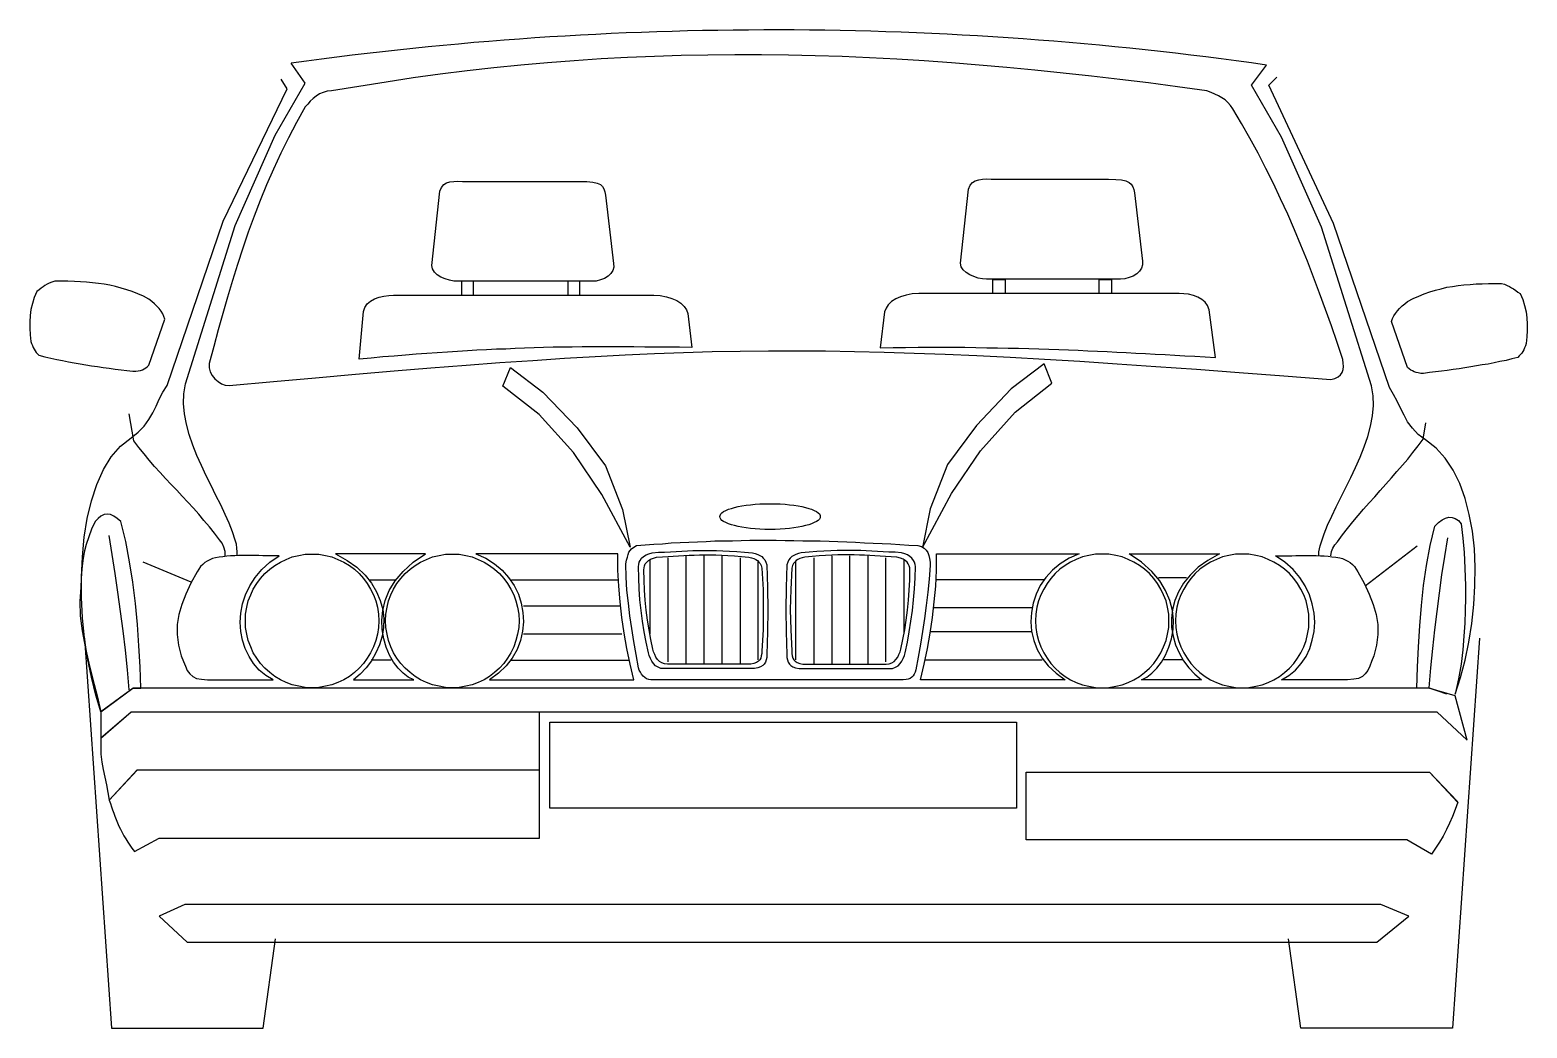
# Model space of a CAD drawing. Extents: x 4574 to 6702, y 28671 to 30089.
import ezdxf

# ---------------------------------------------------------------- set-up
doc = ezdxf.new("R2010")
doc.units = 0
doc.header["$LTSCALE"] = 100
doc.header["$MEASUREMENT"] = 0
doc.layers.add('LX-CAR', color=6, linetype='CONTINUOUS')

msp = doc.modelspace()

# ---------------------------------------------------------------- linework, layer by layer
at = {"layer": 'LX-CAR'}
for points in [[(4828.8, 29615.5), (4828.8, 29609.3), (4830.1, 29603.5), (4832.9, 29598.4), (4836.7, 29593.5), (4841.5, 29589.8), (4846.6, 29586.7), (4851.8, 29584.9), (4857.3, 29584.3), (4920.2, 29590.1), (4980, 29595.3), (5037, 29600.4), (5091.6, 29604.9), (5143.9, 29609.3), (5194, 29613.1), (5242.1, 29616.9), (5288.9, 29620), (5333.9, 29623.1), (5377.5, 29625.5), (5420.1, 29627.9), (5461.7, 29629.6), (5503, 29631), (5543.5, 29632.4), (5583.7, 29633.1), (5623.9, 29633.4), (5664.1, 29633.7), (5705, 29633.4), (5746.2, 29632.7), (5788.2, 29631.7), (5830.8, 29630.3), (5874.8, 29628.9), (5920.1, 29626.9), (5967.2, 29624.5), (6016, 29621.7), (6066.5, 29618.6), (6119.4, 29615.2), (6174.4, 29611.4), (6232.1, 29607.3), (6292.6, 29602.8), (6356.2, 29598), (6422.9, 29592.9), (6428.7, 29594.2), (6433.2, 29596.6), (6436.6, 29599.4), (6439, 29602.8), (6440.4, 29606.9), (6441.1, 29611.4), (6440.7, 29616.2), (6440, 29621.4), (6432.1, 29645.4), (6423.9, 29668.8), (6415.6, 29692.2), (6407, 29715.5), (6398.5, 29738.2), (6389.9, 29760.9), (6380.6, 29783.6), (6371.3, 29805.6), (6361.7, 29827.9), (6351.7, 29849.5), (6341.4, 29871.2), (6330.8, 29892.8), (6319.8, 29914.2), (6308.1, 29935.5), (6296, 29956.4), (6283.7, 29977.4), (6280.3, 29982.2), (6276.5, 29986.3), (6272.7, 29990.1), (6268.2, 29993.2), (6263.4, 29995.9), (6258.2, 29998.3), (6252.8, 30000.7), (6246.6, 30002.8), (6205, 30008.7), (6164.1, 30014.1), (6123.2, 30019), (6082.7, 30023.8), (6042.5, 30028.2), (6002.2, 30032.4), (5962.7, 30036.1), (5923.2, 30039.6), (5884, 30042.7), (5844.9, 30045.4), (5806, 30047.8), (5767.2, 30049.9), (5728.7, 30051.6), (5690.2, 30052.6), (5652.1, 30053.7), (5614, 30054), (5575.8, 30054), (5537.7, 30053.7), (5499.5, 30053), (5461.7, 30051.9), (5423.6, 30050.2), (5385.8, 30048.2), (5347.6, 30045.8), (5309.8, 30042.7), (5271.7, 30039.6), (5233.6, 30035.8), (5195.4, 30031.3), (5157.3, 30026.5), (5118.8, 30021.4), (5080.3, 30015.5), (5041.5, 30009.3), (5002.6, 30002.8), (4996.5, 30002.5), (4990.9, 30000.7), (4985.5, 29998.7), (4981, 29995.6), (4976.5, 29992.2), (4972.4, 29988.4), (4969, 29984.2), (4965.5, 29980.1), (4953.2, 29958.1), (4941.5, 29936.1), (4930.5, 29914.2), (4920.2, 29891.8), (4910.5, 29869.5), (4901.3, 29847.1), (4892.7, 29824.8), (4884.4, 29802.1), (4876.5, 29779.4), (4869, 29756.4), (4862.1, 29733.4), (4854.9, 29710), (4848.3, 29686.7), (4841.8, 29663.3), (4835.3, 29639.6), (4828.8, 29615.5)], [(4868.6, 29342), (4868.6, 29347.8), (4868.3, 29353.3), (4867.6, 29358.8), (4865.9, 29364.7), (4862.1, 29376.4), (4857.3, 29388.4), (4851.8, 29401.1), (4845.2, 29414.5), (4838.4, 29427.9), (4831.5, 29442), (4824.6, 29456.1), (4817.8, 29470.5), (4811.2, 29485), (4805.4, 29499.7), (4800.6, 29514.5), (4796.5, 29529.3), (4793.7, 29544.1), (4792.3, 29558.5), (4793, 29572.6), (4795.1, 29586.7), (4865.9, 29811.8), (4922.6, 29939.9), (4965.2, 30013.8), (4945.6, 30042.3)], [(6406, 29342.4), (6406, 29347.8), (6406.7, 29352), (6407.7, 29356.4), (6409.8, 29361.9), (6413.6, 29373.6), (6418.4, 29385.6), (6424.2, 29398.4), (6430.4, 29411.8), (6437.3, 29425.2), (6444.5, 29439.2), (6451.4, 29453.3), (6458.2, 29467.8), (6464.8, 29482.2), (6470.6, 29497), (6475.4, 29511.8), (6479.5, 29526.5), (6482.3, 29541.3), (6483.7, 29555.7), (6483, 29569.8), (6480.9, 29583.9), (6409.8, 29809), (6352.8, 29937.2), (6310.1, 30011), (6331.8, 30039.6)], [(4675.1, 29120.4), (4720.5, 29154.4), (4731.9, 29154.4), (4730.8, 29184.3), (4729.1, 29214.5), (4727, 29244.8), (4724, 29274.7), (4720.5, 29304.6), (4715.7, 29333.7), (4710.2, 29362.6), (4703.3, 29390.8), (4698.2, 29395.3), (4693.4, 29398.7), (4688.5, 29400.8), (4684.1, 29401.4), (4679.6, 29400.8), (4675.1, 29398.7), (4671, 29395.3), (4666.9, 29390.8), (4661.7, 29380.1), (4657.6, 29369.2), (4654.2, 29358.1), (4651.4, 29347.2), (4649.4, 29335.5), (4647.7, 29323.1), (4647, 29310.4), (4646.6, 29297), (4644.9, 29277.7), (4645.6, 29257.1), (4648.3, 29235.5), (4652.5, 29212.8), (4657.6, 29189.8), (4663.5, 29166.4), (4669.7, 29143.1), (4675.1, 29120.4), (4667.6, 29144.4), (4661.4, 29169.9), (4655.9, 29197), (4651.8, 29225.2), (4649, 29254), (4647.3, 29283.2), (4647.3, 29312.1), (4648.7, 29341), (4651.4, 29368.8), (4655.6, 29395.3), (4661.4, 29420.4), (4669.3, 29443.7), (4678.6, 29464.7), (4689.6, 29482.9), (4702.6, 29498), (4717.8, 29510), (4728.1, 29517.9), (4736.3, 29526.5), (4743.2, 29535.8), (4748.7, 29545.4), (4753.5, 29555), (4758, 29565), (4763.1, 29574.6), (4769, 29584.3), (4848.7, 29817.6), (4939.7, 30005.6), (4931.2, 30019.6)], [(6588.1, 29145.5), (6562, 29154.7), (6545.2, 29154), (6546.2, 29183.9), (6547.6, 29213.1), (6549.3, 29242.7), (6551.7, 29271.6), (6554.8, 29300.1), (6558.9, 29328.6), (6564.1, 29356.8), (6571, 29384.6), (6576.1, 29389.4), (6581.3, 29393.2), (6586.1, 29395.6), (6590.9, 29397), (6595.4, 29396.6), (6599.8, 29395.3), (6604.3, 29392.2), (6608.4, 29387.7), (6610.5, 29367.1), (6612.5, 29346.8), (6613.6, 29324.8), (6614.3, 29299.4), (6614.3, 29282.2), (6613.9, 29264.7), (6613.6, 29246.5), (6612.2, 29227.9), (6610.5, 29208.7), (6608.1, 29188.4), (6604.6, 29167.5), (6599.8, 29145.5), (6607.4, 29169.2), (6613.9, 29193.9), (6619.1, 29219.7), (6623.2, 29246.1), (6626.3, 29272.9), (6627.7, 29299.4), (6628, 29325.9), (6627, 29352), (6624.2, 29377.1), (6619.8, 29401.1), (6613.9, 29423.8), (6606.4, 29445.1), (6597.1, 29464), (6585.7, 29480.8), (6572.7, 29495.3), (6557.6, 29506.9), (6547.2, 29514.8), (6539, 29523.4), (6532.1, 29532.7), (6527, 29542.3), (6521.8, 29552), (6517.3, 29561.9), (6512.2, 29571.5), (6506.4, 29581.2), (6426.6, 29814.5), (6334.9, 30011), (6346.2, 30022.4)], [(5182, 29732.4), (5176.5, 29732.7), (5170.3, 29733.7), (5164.1, 29735.8), (5158.3, 29738.2), (5153.1, 29741.6), (5149, 29745.4), (5146.3, 29749.9), (5145.2, 29755), (5156.6, 29860.2), (5159, 29865.7), (5162.4, 29869.8), (5166.2, 29872.2), (5171, 29873.6), (5176.5, 29874.3), (5182.4, 29874.6), (5188.9, 29874.3), (5196.1, 29874.3), (5355.5, 29874.3), (5365.8, 29873.9), (5374.1, 29873.3), (5380.3, 29871.9), (5384.8, 29869.8), (5387.8, 29867.1), (5389.9, 29863.6), (5391.3, 29859.5), (5392.3, 29854.7), (5403.7, 29757.8), (5404, 29752.6), (5402.6, 29747.8), (5399.5, 29743.4), (5395.7, 29739.6), (5390.6, 29736.5), (5385.1, 29734.4), (5378.9, 29732.7), (5372.4, 29732.4), (5182, 29732.4)], [(5933.5, 29735.5), (5928, 29735.8), (5921.8, 29736.8), (5915.6, 29738.9), (5909.8, 29741.3), (5904.7, 29744.7), (5900.5, 29748.5), (5897.8, 29753), (5896.8, 29758.1), (5908.1, 29863.3), (5910.5, 29868.8), (5913.9, 29872.9), (5917.7, 29875.3), (5922.5, 29876.7), (5928, 29877.4), (5933.9, 29877.7), (5940.4, 29877.4), (5947.6, 29877.4), (6107.1, 29877.4), (6117.4, 29877), (6125.6, 29876.4), (6131.8, 29875), (6136.3, 29872.9), (6139.4, 29870.2), (6141.4, 29866.7), (6142.8, 29862.6), (6143.8, 29857.8), (6155.2, 29760.9), (6155.5, 29755.7), (6154.1, 29750.9), (6151, 29746.5), (6147.3, 29742.7), (6142.1, 29739.6), (6136.6, 29737.5), (6130.4, 29735.8), (6123.9, 29735.5), (5933.5, 29735.5)], [(4586.8, 29627.2), (4595.4, 29625.2), (4603.7, 29623.1), (4612.3, 29621.4), (4620.5, 29619.7), (4628.8, 29617.9), (4637, 29616.6), (4645.3, 29615.2), (4653.5, 29613.8), (4661.7, 29612.4), (4670, 29611.1), (4678.2, 29610), (4686.8, 29608.7), (4695.1, 29607.6), (4703.7, 29606.6), (4711.9, 29605.6), (4720.5, 29604.5), (4724.6, 29604.5), (4728.1, 29605.2), (4731.2, 29605.6), (4733.9, 29606.6), (4736.3, 29608), (4738.7, 29609.3), (4741.1, 29611.1), (4743.2, 29613.1), (4765.9, 29678.4), (4764.5, 29682.5), (4762.8, 29686.3), (4760.4, 29689.8), (4757.6, 29693.5), (4754.5, 29697), (4751.1, 29700.4), (4747.3, 29703.5), (4743.2, 29706.9), (4735.3, 29711.1), (4727.4, 29714.5), (4719.5, 29717.6), (4711.6, 29720.3), (4703.7, 29722.7), (4695.8, 29724.8), (4687.5, 29726.9), (4679.6, 29728.2), (4671.4, 29729.3), (4663.1, 29730.3), (4654.5, 29731), (4646, 29731.7), (4637.3, 29732), (4628.1, 29732.4), (4619.1, 29732.4), (4609.5, 29732.4), (4605.4, 29731.3), (4601.6, 29729.6), (4598.5, 29728.2), (4595.4, 29726.2), (4592.7, 29724.5), (4589.9, 29722.4), (4587.2, 29720), (4584.1, 29717.9), (4580.3, 29709.3), (4577.6, 29700.8), (4575.5, 29692.2), (4574.5, 29683.6), (4574.1, 29674.6), (4574.1, 29665.7), (4574.5, 29656.4), (4575.5, 29646.8), (4576.5, 29643.7), (4577.6, 29641), (4578.9, 29638.2), (4580.3, 29635.8), (4581.7, 29633.4), (4583.1, 29631.3), (4584.8, 29629.3), (4586.8, 29627.2)], [(5187.5, 29732.4), (5187.5, 29712.4), (5204.7, 29712.4), (5204.7, 29732.4), (5187.5, 29732.4)], [(5338.4, 29732.4), (5338.4, 29712.4), (5355.5, 29712.4), (5355.5, 29732.4), (5338.4, 29732.4)], [(5960.3, 29735.1), (5960.3, 29715.2), (5942.8, 29715.2), (5942.8, 29735.1), (5960.3, 29735.1)], [(6111.2, 29735.1), (6111.2, 29715.2), (6093.7, 29715.2), (6093.7, 29735.1), (6111.2, 29735.1)], [(6688.8, 29624.1), (6680.2, 29622.1), (6672, 29620), (6663.4, 29618.3), (6655.2, 29616.6), (6646.6, 29614.8), (6638.3, 29613.5), (6630.1, 29612.1), (6621.8, 29610.7), (6613.6, 29609.3), (6605.3, 29608), (6597.1, 29606.9), (6588.5, 29605.6), (6580.2, 29604.5), (6571.6, 29603.5), (6563.4, 29602.5), (6554.8, 29601.4), (6550.7, 29601.4), (6547.2, 29602.1), (6544.2, 29602.5), (6541.4, 29603.5), (6539, 29604.9), (6536.6, 29606.2), (6534.2, 29608), (6532.1, 29610), (6509.4, 29675.3), (6510.8, 29679.5), (6512.5, 29683.2), (6515, 29686.7), (6517.7, 29690.4), (6520.8, 29693.9), (6524.2, 29697.3), (6528, 29700.4), (6532.1, 29703.8), (6540, 29708), (6547.9, 29711.4), (6555.8, 29714.5), (6563.7, 29717.2), (6571.6, 29719.7), (6579.6, 29721.7), (6587.8, 29723.8), (6595.7, 29725.1), (6604, 29726.2), (6612.2, 29727.2), (6620.8, 29727.9), (6629.4, 29728.6), (6638, 29728.9), (6647.2, 29729.3), (6656.2, 29729.3), (6665.8, 29729.3), (6669.9, 29728.2), (6673.7, 29726.5), (6676.8, 29725.1), (6679.9, 29723.1), (6682.6, 29721.4), (6685.7, 29719.3), (6688.8, 29716.9), (6691.9, 29714.8), (6695.7, 29706.3), (6698.4, 29697.7), (6700.5, 29689.1), (6701.5, 29680.5), (6701.9, 29671.5), (6701.9, 29662.6), (6701.5, 29653.3), (6700.5, 29643.7), (6699.5, 29640.6), (6698.4, 29637.9), (6697.1, 29635.1), (6695.7, 29632.7), (6694.3, 29630.3), (6692.6, 29628.3), (6690.9, 29626.2), (6688.8, 29624.1)], [(5042.1, 29621.7), (5048, 29689.4), (5050.1, 29695.3), (5053.5, 29700.4), (5058.3, 29704.2), (5063.8, 29707.3), (5070.3, 29709.7), (5077.2, 29711.4), (5084.1, 29712.1), (5090.6, 29712.4), (5460.7, 29712.4), (5470, 29712.1), (5478.6, 29710.4), (5486.5, 29708), (5493.3, 29704.9), (5499.2, 29701.1), (5504, 29696.6), (5507.1, 29691.8), (5509.1, 29686.7), (5514.6, 29638.2), (5497.1, 29638.6), (5480.3, 29638.6), (5464.1, 29638.9), (5448, 29638.9), (5432.2, 29639.2), (5417.1, 29639.2), (5402.3, 29639.2), (5387.5, 29639.2), (5373.1, 29639.2), (5359, 29639.2), (5344.9, 29638.9), (5331.1, 29638.6), (5317.7, 29638.6), (5304, 29638.2), (5290.6, 29637.9), (5277.2, 29637.2), (5263.8, 29636.8), (5250.4, 29636.1), (5237, 29635.8), (5223.2, 29635.1), (5209.5, 29634.4), (5195.8, 29633.4), (5181.7, 29632.7), (5167.6, 29631.7), (5153.1, 29630.7), (5138.4, 29629.6), (5123.2, 29628.6), (5107.8, 29627.2), (5092, 29625.8), (5075.8, 29624.8), (5059.3, 29623.1), (5042.1, 29621.7)], [(6258.9, 29624.1), (6250, 29691.8), (6247.9, 29697.7), (6244.5, 29702.8), (6239.7, 29706.6), (6234.2, 29709.7), (6227.7, 29712.1), (6220.8, 29713.8), (6213.9, 29714.5), (6207.4, 29714.8), (5837.3, 29714.8), (5828, 29714.5), (5819.4, 29712.8), (5811.5, 29710.4), (5804.7, 29707.3), (5798.8, 29703.5), (5794, 29699), (5790.9, 29694.2), (5788.8, 29689.1), (5782.3, 29637.9), (5800.9, 29638.2), (5818.7, 29638.2), (5836.3, 29638.6), (5853.5, 29638.6), (5870.3, 29638.6), (5886.8, 29638.6), (5902.9, 29638.6), (5918.7, 29638.2), (5934.2, 29637.9), (5949.3, 29637.9), (5964.5, 29637.5), (5979.2, 29637.2), (5993.7, 29636.8), (6008.1, 29636.5), (6022.2, 29635.8), (6036.3, 29635.5), (6050, 29634.8), (6064.1, 29634.4), (6077.8, 29633.7), (6091.2, 29633.1), (6105, 29632.4), (6118.7, 29631.7), (6132.1, 29631), (6145.9, 29630.3), (6159.6, 29629.6), (6173.4, 29628.9), (6187.5, 29628.3), (6201.2, 29627.2), (6215.6, 29626.5), (6229.7, 29625.8), (6244.2, 29624.8), (6258.9, 29624.1)], [(5257.3, 29610), (5303.3, 29575), (5351.8, 29524.1), (5392.3, 29470.2), (5416.4, 29408), (5427, 29354.4), (5386.8, 29429.6), (5346.6, 29489.1), (5297.8, 29543), (5246.3, 29583.2), (5257.3, 29610)], [(6015.7, 29615.2), (5968.9, 29579.5), (5919.4, 29527.2), (5878.2, 29472.2), (5853.5, 29409), (5842.5, 29354), (5883.7, 29431), (5924.9, 29491.5), (5974.4, 29546.5), (6026.3, 29587.7), (6015.7, 29615.2)], [(4851.8, 29342), (4851.4, 29348.5), (4849.7, 29354.7), (4847.3, 29360.2), (4843.5, 29365), (4836.3, 29374.6), (4829.1, 29383.6), (4821.5, 29392.5), (4814, 29401.4), (4806.4, 29410), (4798.5, 29418.6), (4790.6, 29426.9), (4782.7, 29435.5), (4774.8, 29443.7), (4766.9, 29452), (4759, 29460.6), (4751.1, 29469.1), (4743.5, 29478.1), (4736.3, 29487), (4728.8, 29496), (4721.9, 29505.6), (4715, 29544.1)], [(6423.2, 29342.4), (6423.9, 29348.2), (6425.9, 29353.3), (6428.7, 29357.8), (6432.5, 29362.3), (6439.7, 29371.9), (6446.9, 29381.2), (6454.5, 29390.5), (6462, 29399.4), (6469.6, 29408.3), (6477.5, 29417.3), (6485.4, 29426.2), (6493.3, 29435.1), (6501.2, 29444.1), (6509.1, 29453), (6517, 29461.9), (6524.9, 29470.9), (6532.5, 29479.8), (6539.7, 29489.1), (6547.2, 29498.4), (6554.1, 29508), (6558.2, 29531.3)], [(5626, 29416.2), (5633.2, 29416.2), (5640.4, 29415.9), (5647.3, 29415.5), (5653.8, 29414.9), (5660, 29414.2), (5665.8, 29413.1), (5671.3, 29412.1), (5676.5, 29410.7), (5680.9, 29409.7), (5685.1, 29408.3), (5688.9, 29406.6), (5692, 29405.2), (5694.3, 29403.5), (5696.1, 29401.8), (5697.1, 29399.7), (5697.4, 29398), (5697.1, 29396.3), (5696.1, 29394.2), (5694.3, 29392.5), (5692, 29390.8), (5688.9, 29389.4), (5685.1, 29387.7), (5680.9, 29386.3), (5676.5, 29385.3), (5671.3, 29383.9), (5665.8, 29382.9), (5660, 29381.9), (5653.8, 29381.2), (5647.3, 29380.5), (5640.4, 29380.1), (5633.2, 29379.8), (5626, 29379.8), (5618.8, 29379.8), (5611.6, 29380.1), (5604.7, 29380.5), (5598.2, 29381.2), (5592, 29381.9), (5586.1, 29382.9), (5580.6, 29383.9), (5575.5, 29385.3), (5571, 29386.3), (5566.9, 29387.7), (5563.1, 29389.4), (5560, 29390.8), (5557.6, 29392.5), (5555.9, 29394.2), (5554.9, 29396.3), (5554.5, 29398), (5554.9, 29399.7), (5555.9, 29401.8), (5557.6, 29403.5), (5560, 29405.2), (5563.1, 29406.6), (5566.9, 29408.3), (5571, 29409.7), (5575.5, 29410.7), (5580.6, 29412.1), (5586.1, 29413.1), (5592, 29414.2), (5598.2, 29414.9), (5604.7, 29415.5), (5611.6, 29415.9), (5618.8, 29416.2), (5626, 29416.2)], [(4715, 29151.6), (4712.6, 29180.2), (4709.9, 29208.3), (4706.8, 29235.8), (4703, 29263.3), (4699.2, 29290.5), (4695.1, 29317.3), (4691, 29344.1), (4686.8, 29370.9)], [(5421.2, 29331), (5422.2, 29336.2), (5423.2, 29340.3), (5424.3, 29344.1), (5425.3, 29347.2), (5427, 29349.9), (5429.1, 29352.3), (5432.2, 29354.7), (5436, 29356.8), (5448.3, 29357.8), (5460.7, 29358.8), (5473.1, 29359.5), (5485.4, 29360.6), (5498.1, 29361.2), (5510.5, 29361.6), (5522.9, 29362.3), (5535.3, 29362.6), (5547.6, 29363.3), (5560, 29363.7), (5572.4, 29363.7), (5585.1, 29364), (5597.5, 29364.3), (5609.8, 29364.3), (5622.2, 29364.3), (5634.9, 29364.3), (5647.3, 29364), (5659.7, 29364), (5672.4, 29363.7), (5684.7, 29363.7), (5697.4, 29363.3), (5709.8, 29363), (5722.2, 29362.6), (5734.9, 29361.9), (5747.6, 29361.6), (5760, 29360.9), (5772.7, 29360.2), (5785.4, 29359.9), (5797.8, 29359.2), (5810.5, 29358.1), (5823.2, 29357.5), (5835.9, 29356.8), (5841.1, 29355.4), (5844.9, 29353), (5848, 29350.2), (5850.4, 29346.8), (5851.7, 29342.7), (5852.8, 29338.2), (5853.5, 29333.4), (5853.5, 29328.3), (5852.1, 29309), (5850.4, 29290.5), (5848, 29271.6), (5845.6, 29253.3), (5842.8, 29234.8), (5839.7, 29216.6), (5836.3, 29198.4), (5833.2, 29180.2), (5832.2, 29177.1), (5830.8, 29174.3), (5829.4, 29171.9), (5827.3, 29169.9), (5825.3, 29168.1), (5822.5, 29167.1), (5819.4, 29166.4), (5815.3, 29166.1), (5456.6, 29166.1), (5453.5, 29166.4), (5450.4, 29167.5), (5448, 29169.2), (5445.6, 29171.2), (5443.5, 29174), (5441.8, 29176.7), (5440.1, 29179.8), (5439, 29182.9), (5435.6, 29201.8), (5432.5, 29220.4), (5429.4, 29238.9), (5426.7, 29257.1), (5424.6, 29275), (5422.6, 29293.5), (5421.5, 29312.1), (5421.2, 29331)], [(6562.7, 29154.7), (6565.1, 29182.9), (6567.9, 29210.4), (6570.6, 29237.2), (6574.1, 29263.3), (6577.5, 29289.1), (6580.9, 29315.2), (6585, 29341.3), (6589.2, 29367.8)], [(4928.4, 29342), (4922.6, 29342), (4916.7, 29342), (4910.9, 29342.4), (4905, 29342.4), (4899.2, 29342.7), (4893.4, 29342.7), (4887.9, 29342.7), (4882, 29342.7), (4876.2, 29342.7), (4870.7, 29342.7), (4865.2, 29342.4), (4859.3, 29342), (4853.8, 29341.7), (4848.3, 29341), (4843.2, 29340.3), (4837.7, 29339.3), (4833.6, 29338.2), (4829.8, 29336.5), (4826, 29334.8), (4822.9, 29332.7), (4819.8, 29330), (4816.7, 29326.9), (4814.3, 29323.4), (4811.9, 29319.7), (4803, 29303.2), (4795.8, 29287.7), (4789.9, 29272.9), (4785.8, 29258.8), (4783.4, 29244.8), (4783.4, 29230.3), (4785.1, 29215.5), (4789.2, 29200.1), (4792.3, 29192.2), (4795.1, 29185.3), (4797.8, 29179.5), (4801.3, 29174.7), (4805.4, 29170.9), (4810.9, 29168.1), (4817.8, 29166.8), (4826.4, 29166.1), (4919.8, 29166.1), (4909.2, 29172.3), (4899.9, 29179.8), (4892, 29189.1), (4885.5, 29199.4), (4880, 29210.4), (4876.2, 29222.4), (4873.8, 29234.8), (4873.1, 29247.8), (4873.8, 29260.9), (4876.2, 29274), (4880.7, 29287), (4886.5, 29299.4), (4894.1, 29311.4), (4903.7, 29322.8), (4915, 29333.1), (4928.4, 29342)], [(4975.1, 29344.7), (4984.8, 29344.4), (4994, 29342.7), (5003.3, 29340.6), (5011.9, 29337.2), (5020.2, 29333.4), (5028.1, 29328.6), (5035.3, 29323.1), (5042.1, 29316.9), (5048.3, 29310), (5053.5, 29302.8), (5058.3, 29294.9), (5062.4, 29286.7), (5065.5, 29278.1), (5067.9, 29269.1), (5069.6, 29259.5), (5070, 29249.9), (5069.6, 29240.3), (5067.9, 29230.7), (5065.5, 29221.7), (5062.4, 29212.8), (5058.3, 29204.6), (5053.5, 29196.7), (5048.3, 29189.4), (5042.1, 29182.6), (5035.3, 29176.4), (5028.1, 29170.9), (5020.2, 29166.1), (5011.9, 29162.3), (5003.3, 29158.9), (4994, 29156.8), (4984.8, 29155.1), (4975.1, 29154.7), (4965.5, 29155.1), (4956.2, 29156.8), (4947, 29158.9), (4938.4, 29162.3), (4930.1, 29166.1), (4922.2, 29170.9), (4915, 29176.4), (4908.1, 29182.6), (4902, 29189.4), (4896.4, 29196.7), (4891.6, 29204.6), (4887.9, 29212.8), (4884.4, 29221.7), (4882.4, 29230.7), (4880.7, 29240.3), (4880.3, 29249.9), (4880.7, 29259.5), (4882.4, 29269.1), (4884.4, 29278.1), (4887.9, 29286.7), (4891.6, 29294.9), (4896.4, 29302.8), (4902, 29310), (4908.1, 29316.9), (4915, 29323.1), (4922.2, 29328.6), (4930.1, 29333.4), (4938.4, 29337.2), (4947, 29340.6), (4956.2, 29342.7), (4965.5, 29344.4), (4975.1, 29344.7)], [(5136.3, 29345.1), (5008.5, 29345.1), (5025, 29335.8), (5038.7, 29325.9), (5050.4, 29314.9), (5059.7, 29303.5), (5066.9, 29291.2), (5072, 29278.8), (5075.5, 29266.1), (5076.9, 29253.3), (5076.5, 29240.6), (5074.5, 29227.9), (5071, 29215.9), (5065.9, 29204.2), (5059.7, 29193.2), (5052.1, 29183.3), (5043.5, 29174), (5033.9, 29166.1), (5119.5, 29166.1), (5111.9, 29169.9), (5104.7, 29175.3), (5097.5, 29182.6), (5090.9, 29191.2), (5085.1, 29201.1), (5080.3, 29212.5), (5076.9, 29224.5), (5074.5, 29237.5), (5074.1, 29250.9), (5075.5, 29264.7), (5078.9, 29278.8), (5084.8, 29292.9), (5093.3, 29306.6), (5104.7, 29320), (5118.8, 29333.1), (5136.3, 29345.1)], [(5174.4, 29344.7), (5184.1, 29344.4), (5193.4, 29342.7), (5202.6, 29340.6), (5211.2, 29337.2), (5219.5, 29333.4), (5227.4, 29328.6), (5234.6, 29323.1), (5241.5, 29316.9), (5247.6, 29310), (5252.8, 29302.8), (5257.6, 29294.9), (5261.7, 29286.7), (5264.8, 29278.1), (5267.2, 29269.1), (5269, 29259.5), (5269.3, 29249.9), (5269, 29240.3), (5267.2, 29230.7), (5264.8, 29221.7), (5261.7, 29212.8), (5257.6, 29204.6), (5252.8, 29196.7), (5247.6, 29189.4), (5241.5, 29182.6), (5234.6, 29176.4), (5227.4, 29170.9), (5219.5, 29166.1), (5211.2, 29162.3), (5202.6, 29158.9), (5193.4, 29156.8), (5184.1, 29155.1), (5174.4, 29154.7), (5164.8, 29155.1), (5155.6, 29156.8), (5146.3, 29158.9), (5137.7, 29162.3), (5129.4, 29166.1), (5121.5, 29170.9), (5114.3, 29176.4), (5107.4, 29182.6), (5101.3, 29189.4), (5095.8, 29196.7), (5090.9, 29204.6), (5087.2, 29212.8), (5083.7, 29221.7), (5081.7, 29230.7), (5079.9, 29240.3), (5079.6, 29249.9), (5079.9, 29259.5), (5081.7, 29269.1), (5083.7, 29278.1), (5087.2, 29286.7), (5090.9, 29294.9), (5095.8, 29302.8), (5101.3, 29310), (5107.4, 29316.9), (5114.3, 29323.1), (5121.5, 29328.6), (5129.4, 29333.4), (5137.7, 29337.2), (5146.3, 29340.6), (5155.6, 29342.7), (5164.8, 29344.4), (5174.4, 29344.7)], [(5227.4, 29166.1), (5432.2, 29166.1), (5427, 29188.4), (5422.6, 29210.4), (5418.8, 29232.4), (5415.3, 29254.4), (5412.9, 29276.7), (5410.9, 29299), (5409.8, 29321.7), (5409.5, 29345.1), (5207.8, 29345.1), (5221.9, 29338.9), (5234.2, 29331), (5245.2, 29321.7), (5254.5, 29311.4), (5262.1, 29300.1), (5268.3, 29287.7), (5272.4, 29275), (5274.8, 29261.9), (5275.5, 29248.5), (5274.4, 29235.1), (5271.4, 29222.1), (5266.5, 29209), (5259.7, 29197), (5251.1, 29185.7), (5240.1, 29175.3), (5227.4, 29166.1)], [(5439, 29326.9), (5439.4, 29330), (5440.1, 29333.1), (5441.5, 29335.8), (5443.5, 29338.9), (5446.3, 29341.3), (5449.7, 29343.4), (5453.8, 29345.1), (5458.6, 29346.5), (5467.6, 29347.2), (5476.2, 29347.5), (5484.4, 29347.8), (5492.7, 29348.5), (5500.6, 29348.9), (5508.5, 29349.2), (5516.4, 29349.6), (5524.6, 29349.6), (5532.9, 29349.9), (5541.1, 29349.9), (5550, 29349.6), (5559, 29349.2), (5568.6, 29348.9), (5578.9, 29348.2), (5589.6, 29347.5), (5600.9, 29346.5), (5605, 29345.4), (5608.5, 29344.1), (5611.6, 29342.7), (5614.3, 29341.3), (5616.4, 29338.9), (5618.4, 29336.5), (5619.8, 29333.4), (5621.2, 29329.6), (5622.6, 29297), (5622.9, 29265.7), (5622.6, 29234.4), (5621.2, 29201.8), (5621.2, 29197.7), (5620.5, 29194.3), (5619.5, 29191.2), (5617.7, 29188.4), (5615.7, 29186.3), (5612.6, 29184.6), (5608.8, 29182.9), (5604, 29181.9), (5475.8, 29181.9), (5471, 29182.2), (5466.9, 29183.9), (5463.1, 29186), (5460.3, 29189.1), (5457.9, 29192.5), (5455.9, 29196.3), (5454.2, 29200.4), (5453.1, 29204.6), (5450, 29219.7), (5447.3, 29234.4), (5444.9, 29249.6), (5442.8, 29264.7), (5441.1, 29279.8), (5440.1, 29295.3), (5439.4, 29311.1), (5439, 29326.9)], [(5446.6, 29322.4), (5446.9, 29325.2), (5447.6, 29327.9), (5448.7, 29330.7), (5450.7, 29333.1), (5453.1, 29335.5), (5456.2, 29337.5), (5460.3, 29338.9), (5464.8, 29340.3), (5473.1, 29340.6), (5481, 29341.3), (5488.5, 29341.7), (5496.1, 29342.4), (5503.3, 29342.7), (5510.9, 29343), (5518.1, 29343), (5525.6, 29343.4), (5533.2, 29343.4), (5540.8, 29343.4), (5549, 29343.4), (5557.3, 29343), (5566.2, 29342.7), (5575.5, 29342), (5585.4, 29341.3), (5595.7, 29340.3), (5599.5, 29339.3), (5603, 29338.2), (5605.7, 29336.8), (5608.1, 29335.5), (5610.2, 29333.4), (5611.9, 29331.3), (5613.3, 29328.3), (5614.3, 29324.8), (5616, 29294.6), (5616.4, 29266.1), (5616, 29237.2), (5614.3, 29207), (5614.3, 29203.2), (5613.6, 29200.1), (5612.9, 29197), (5611.6, 29194.6), (5609.5, 29192.5), (5606.7, 29190.8), (5603, 29189.4), (5598.5, 29188.4), (5480.3, 29188.4), (5475.8, 29188.8), (5472, 29190.1), (5468.9, 29192.2), (5466.2, 29194.9), (5463.8, 29198.4), (5462.1, 29201.8), (5460.3, 29205.6), (5459.3, 29209.4), (5456.6, 29223.1), (5454.2, 29236.9), (5451.8, 29250.9), (5450, 29265), (5448.7, 29279.1), (5447.6, 29293.2), (5446.9, 29307.6), (5446.6, 29322.4)], [(5506.4, 29342.4), (5506.4, 29188.8)], [(5531.8, 29342.4), (5531.8, 29188.8)], [(5557.6, 29342.4), (5557.6, 29188.8)], [(5832.5, 29326.9), (5832.2, 29330), (5831.5, 29333.1), (5829.7, 29335.8), (5827.7, 29338.9), (5824.9, 29341.3), (5821.5, 29343.4), (5817.4, 29345.1), (5812.6, 29346.5), (5803.6, 29347.2), (5795, 29347.5), (5786.8, 29347.8), (5778.5, 29348.5), (5770.6, 29348.9), (5762.7, 29349.2), (5754.8, 29349.6), (5746.6, 29349.6), (5738.3, 29349.9), (5730.1, 29349.9), (5721.2, 29349.6), (5712.2, 29349.2), (5702.6, 29348.9), (5692.3, 29348.2), (5681.6, 29347.5), (5670.3, 29346.5), (5666.2, 29345.4), (5662.7, 29344.1), (5659.7, 29342.7), (5656.9, 29341.3), (5654.8, 29338.9), (5652.8, 29336.5), (5651.4, 29333.4), (5650, 29329.6), (5648.7, 29297), (5648.3, 29265.7), (5648.7, 29234.4), (5650, 29201.8), (5650, 29197.7), (5650.7, 29194.3), (5651.8, 29191.2), (5653.5, 29188.4), (5655.5, 29186.3), (5658.6, 29184.6), (5662.4, 29182.9), (5667.2, 29181.9), (5795.4, 29181.9), (5800.2, 29182.2), (5804.3, 29183.9), (5808.1, 29186), (5810.8, 29189.1), (5813.2, 29192.5), (5815.3, 29196.3), (5817, 29200.4), (5818.1, 29204.6), (5821.2, 29219.7), (5823.9, 29234.4), (5826.3, 29249.6), (5828.4, 29264.7), (5830.1, 29279.8), (5831.5, 29295.3), (5832.2, 29311.1), (5832.5, 29326.9)], [(5824.9, 29322.4), (5824.6, 29325.2), (5823.9, 29327.9), (5822.5, 29330.7), (5820.8, 29333.1), (5818.1, 29335.5), (5815, 29337.5), (5811.2, 29338.9), (5806.4, 29340.3), (5798.1, 29340.6), (5790.2, 29341.3), (5782.7, 29341.7), (5775.1, 29342.4), (5767.9, 29342.7), (5760.3, 29343), (5753.1, 29343), (5745.6, 29343.4), (5738, 29343.4), (5730.4, 29343.4), (5722.2, 29343.4), (5713.9, 29343), (5705, 29342.7), (5695.7, 29342), (5685.8, 29341.3), (5675.5, 29340.3), (5671.7, 29339.3), (5668.2, 29338.2), (5665.5, 29336.8), (5663.1, 29335.5), (5661, 29333.4), (5659.3, 29331.3), (5657.9, 29328.3), (5656.9, 29324.8), (5655.5, 29294.6), (5654.8, 29266.1), (5655.5, 29237.2), (5656.9, 29207), (5656.9, 29203.2), (5657.6, 29200.1), (5658.3, 29197), (5659.7, 29194.6), (5661.7, 29192.5), (5664.5, 29190.8), (5668.2, 29189.4), (5672.7, 29188.4), (5790.9, 29188.4), (5795.4, 29188.8), (5799.2, 29190.1), (5802.3, 29192.2), (5805, 29194.9), (5807.4, 29198.4), (5809.1, 29201.8), (5810.8, 29205.6), (5811.9, 29209.4), (5814.6, 29223.1), (5817.4, 29236.9), (5819.4, 29250.9), (5821.5, 29265), (5822.9, 29279.1), (5823.9, 29293.2), (5824.6, 29307.6), (5824.9, 29322.4)], [(5713.6, 29342.4), (5713.6, 29188.8)], [(5739, 29342.4), (5739, 29188.8)], [(5764.8, 29342.4), (5764.8, 29188.8)], [(6045.2, 29166.1), (5840, 29166.1), (5845.2, 29188.4), (5849.7, 29210.4), (5853.5, 29232.4), (5856.9, 29254.4), (5859.3, 29276.7), (5861.4, 29299), (5862.4, 29321.7), (5862.7, 29345.1), (6065.1, 29345.1), (6051, 29338.9), (6038.3, 29331), (6027.3, 29321.7), (6018.1, 29311.4), (6010.1, 29300.1), (6004.3, 29287.7), (5999.8, 29275), (5997.4, 29261.9), (5996.7, 29248.5), (5997.8, 29235.1), (6000.9, 29222.1), (6005.7, 29209), (6012.6, 29197), (6021.5, 29185.7), (6032.5, 29175.3), (6045.2, 29166.1)], [(6098.1, 29344.7), (6088.5, 29344.4), (6079.2, 29342.7), (6069.9, 29340.6), (6061.3, 29337.2), (6053.1, 29333.4), (6045.2, 29328.6), (6038, 29323.1), (6031.1, 29316.9), (6024.9, 29310), (6019.8, 29302.8), (6015, 29294.9), (6010.8, 29286.7), (6007.7, 29278.1), (6005.3, 29269.1), (6003.6, 29259.5), (6003.3, 29249.9), (6003.6, 29240.3), (6005.3, 29230.7), (6007.7, 29221.7), (6010.8, 29212.8), (6015, 29204.6), (6019.8, 29196.7), (6024.9, 29189.4), (6031.1, 29182.6), (6038, 29176.4), (6045.2, 29170.9), (6053.1, 29166.1), (6061.3, 29162.3), (6069.9, 29158.9), (6079.2, 29156.8), (6088.5, 29155.1), (6098.1, 29154.7), (6107.7, 29155.1), (6117.4, 29156.8), (6126.3, 29158.9), (6134.9, 29162.3), (6143.1, 29166.1), (6151, 29170.9), (6158.3, 29176.4), (6165.1, 29182.6), (6171.3, 29189.4), (6176.8, 29196.7), (6181.6, 29204.6), (6185.4, 29212.8), (6188.8, 29221.7), (6190.9, 29230.7), (6192.6, 29240.3), (6193, 29249.9), (6192.6, 29259.5), (6190.9, 29269.1), (6188.8, 29278.1), (6185.4, 29286.7), (6181.6, 29294.9), (6176.8, 29302.8), (6171.3, 29310), (6165.1, 29316.9), (6158.3, 29323.1), (6151, 29328.6), (6143.1, 29333.4), (6134.9, 29337.2), (6126.3, 29340.6), (6117.4, 29342.7), (6107.7, 29344.4), (6098.1, 29344.7)], [(6136.6, 29345.1), (6264.8, 29345.1), (6248.3, 29335.8), (6234.5, 29325.9), (6222.9, 29314.9), (6213.6, 29303.5), (6206.4, 29291.2), (6201.2, 29278.8), (6197.8, 29266.1), (6196.4, 29253.3), (6196.7, 29240.6), (6198.8, 29227.9), (6202.2, 29215.9), (6207.4, 29204.2), (6213.6, 29193.2), (6221.1, 29183.3), (6229.7, 29174), (6239.4, 29166.1), (6153.8, 29166.1), (6161.4, 29169.9), (6168.6, 29175.3), (6175.8, 29182.6), (6182.3, 29191.2), (6188.2, 29201.1), (6193, 29212.5), (6196.4, 29224.5), (6198.8, 29237.5), (6199.2, 29250.9), (6197.8, 29264.7), (6194, 29278.8), (6188.2, 29292.9), (6179.9, 29306.6), (6168.6, 29320), (6154.1, 29333.1), (6136.6, 29345.1)], [(6297.1, 29344.7), (6287.5, 29344.4), (6278.2, 29342.7), (6268.9, 29340.6), (6260.3, 29337.2), (6252.1, 29333.4), (6244.2, 29328.6), (6237, 29323.1), (6230.1, 29316.9), (6223.9, 29310), (6218.7, 29302.8), (6213.9, 29294.9), (6209.8, 29286.7), (6206.7, 29278.1), (6204.3, 29269.1), (6202.6, 29259.5), (6202.2, 29249.9), (6202.6, 29240.3), (6204.3, 29230.7), (6206.7, 29221.7), (6209.8, 29212.8), (6213.9, 29204.6), (6218.7, 29196.7), (6223.9, 29189.4), (6230.1, 29182.6), (6237, 29176.4), (6244.2, 29170.9), (6252.1, 29166.1), (6260.3, 29162.3), (6268.9, 29158.9), (6278.2, 29156.8), (6287.5, 29155.1), (6297.1, 29154.7), (6306.7, 29155.1), (6316.3, 29156.8), (6325.3, 29158.9), (6333.8, 29162.3), (6342.1, 29166.1), (6350, 29170.9), (6357.2, 29176.4), (6364.1, 29182.6), (6370.3, 29189.4), (6375.8, 29196.7), (6380.6, 29204.6), (6384.4, 29212.8), (6387.8, 29221.7), (6389.9, 29230.7), (6391.6, 29240.3), (6391.9, 29249.9), (6391.6, 29259.5), (6389.9, 29269.1), (6387.8, 29278.1), (6384.4, 29286.7), (6380.6, 29294.9), (6375.8, 29302.8), (6370.3, 29310), (6364.1, 29316.9), (6357.2, 29323.1), (6350, 29328.6), (6342.1, 29333.4), (6333.8, 29337.2), (6325.3, 29340.6), (6316.3, 29342.7), (6306.7, 29344.4), (6297.1, 29344.7)], [(6344.2, 29342), (6350, 29342), (6355.8, 29342), (6361.7, 29342.4), (6367.5, 29342.4), (6373.4, 29342.7), (6379.2, 29342.7), (6385.1, 29342.7), (6390.9, 29342.7), (6396.7, 29342.7), (6402.2, 29342.7), (6408.1, 29342.4), (6413.6, 29342), (6419.1, 29341.7), (6424.6, 29341), (6430.1, 29340.3), (6435.6, 29339.3), (6439.7, 29338.2), (6443.5, 29336.5), (6447.3, 29334.8), (6450.7, 29332.7), (6453.8, 29330), (6456.5, 29326.9), (6458.9, 29323.4), (6461.3, 29319.7), (6470.3, 29303.2), (6477.5, 29287.7), (6483.3, 29272.9), (6487.5, 29258.8), (6489.9, 29244.8), (6489.9, 29230.3), (6488.1, 29215.5), (6484, 29200.1), (6480.9, 29192.2), (6478.2, 29185.3), (6475.4, 29179.5), (6472, 29174.7), (6467.9, 29170.9), (6462.4, 29168.1), (6455.5, 29166.8), (6446.9, 29166.1), (6352.8, 29166.1), (6363.4, 29172.3), (6372.7, 29179.8), (6380.9, 29189.1), (6387.8, 29199.4), (6393, 29210.4), (6396.7, 29222.4), (6399.1, 29234.8), (6400.2, 29247.8), (6399.1, 29260.9), (6396.7, 29274), (6392.6, 29287), (6386.4, 29299.4), (6378.9, 29311.4), (6369.3, 29322.8), (6357.6, 29333.1), (6344.2, 29342)], [(6471.7, 29299.4), (6545.9, 29356.4)], [(4803.3, 29304.9), (4734.9, 29333.4)], [(5455.2, 29336.5), (5455.2, 29231.3)], [(5480.6, 29339.6), (5480.6, 29191.8)], [(5583.4, 29339.6), (5583.4, 29188.8)], [(5608.8, 29333.7), (5608.8, 29194.3)], [(5662.4, 29333.7), (5662.4, 29194.3)], [(5688.2, 29339.6), (5688.2, 29188.8)], [(5790.2, 29339.6), (5790.2, 29191.8)], [(5816, 29336.5), (5816, 29231.3)], [(5056.6, 29308.3), (5093.7, 29308.3)], [(5258.6, 29308), (5409.8, 29308)], [(6015.7, 29308), (5862.1, 29308)], [(6218, 29311.1), (6178.2, 29311.1)], [(5275.5, 29271.2), (5412.2, 29271.2)], [(5998.5, 29268.5), (5859.3, 29268.5)], [(4651.8, 29225.2), (4689.9, 28671.2), (4905.7, 28671.2), (4923, 28797.8)], [(5275.8, 29231.3), (5415.3, 29231.3)], [(5997.1, 29234.1), (5853.8, 29234.1)], [(6634.2, 29225.2), (6596, 28671.2), (6380.2, 28671.2), (6363, 28797.8)], [(5059.3, 29194.3), (5087.5, 29194.3)], [(5258.3, 29193.9), (5426.3, 29193.9)], [(6012.9, 29193.9), (5845.9, 29193.9)], [(6212.2, 29194.3), (6183.7, 29194.3)], [(4675.1, 29120.4), (4675.1, 29083.3), (4717.8, 29120.4), (6573.7, 29120.4), (6616.7, 29080.2), (6599.5, 29143.1), (6562.4, 29154), (4720.9, 29154), (4675.1, 29120.4)], [(4675.1, 29083.3), (4674.8, 29071.6), (4675.1, 29060.6), (4676.5, 29049.2), (4678.2, 29038.6), (4680.7, 29027.6), (4682.7, 29016.9), (4684.8, 29005.9), (4686.5, 28994.9), (4726.3, 29037.9), (5298.5, 29037.9), (5298.5, 29120), (4717.8, 29120), (4675.1, 29083.3)], [(5312.9, 29105.9), (5976.1, 29105.9), (5976.1, 28983.6), (5312.9, 28983.6), (5312.9, 29105.9)], [(4686.8, 28994.9), (4688.5, 28990.5), (4689.9, 28985.7), (4691.6, 28981.2), (4693.4, 28976.7), (4694.7, 28972.3), (4696.8, 28967.5), (4698.5, 28963), (4700.6, 28958.2), (4703, 28953.7), (4705.4, 28948.9), (4707.8, 28944.4), (4710.6, 28940), (4713.3, 28935.5), (4716, 28931), (4719.1, 28926.6), (4722.6, 28922.1), (4757.6, 28941), (5298.5, 28941), (5298.5, 29037.6), (4726.3, 29037.6), (4686.8, 28994.9)], [(6603.6, 28992.2), (6599.8, 28981.9), (6595.7, 28971.9), (6591.6, 28962.3), (6587.5, 28953.4), (6582.6, 28944.1), (6577.5, 28935.5), (6572, 28926.9), (6566.2, 28918.3), (6531.1, 28938.6), (5990.2, 28938.6), (5990.2, 29034.8), (6563.4, 29034.8), (6603.6, 28992.2)], [(6563.4, 29034.8), (6602.9, 28992.2), (6602.9, 28992.2), (6602.9, 28992.9), (6563.4, 29034.8)], [(4757.6, 28830), (4797.5, 28793.2), (6488.5, 28793.2), (6533.8, 28830), (6494, 28846.8), (4794.4, 28846.8), (4757.6, 28830)]]:
    msp.add_lwpolyline(points, dxfattribs=at)
msp.add_arc((5628.9, 25113.4), 4976.1, 81.88, 97.8931, dxfattribs=at)

doc.saveas('drawing.dxf')
